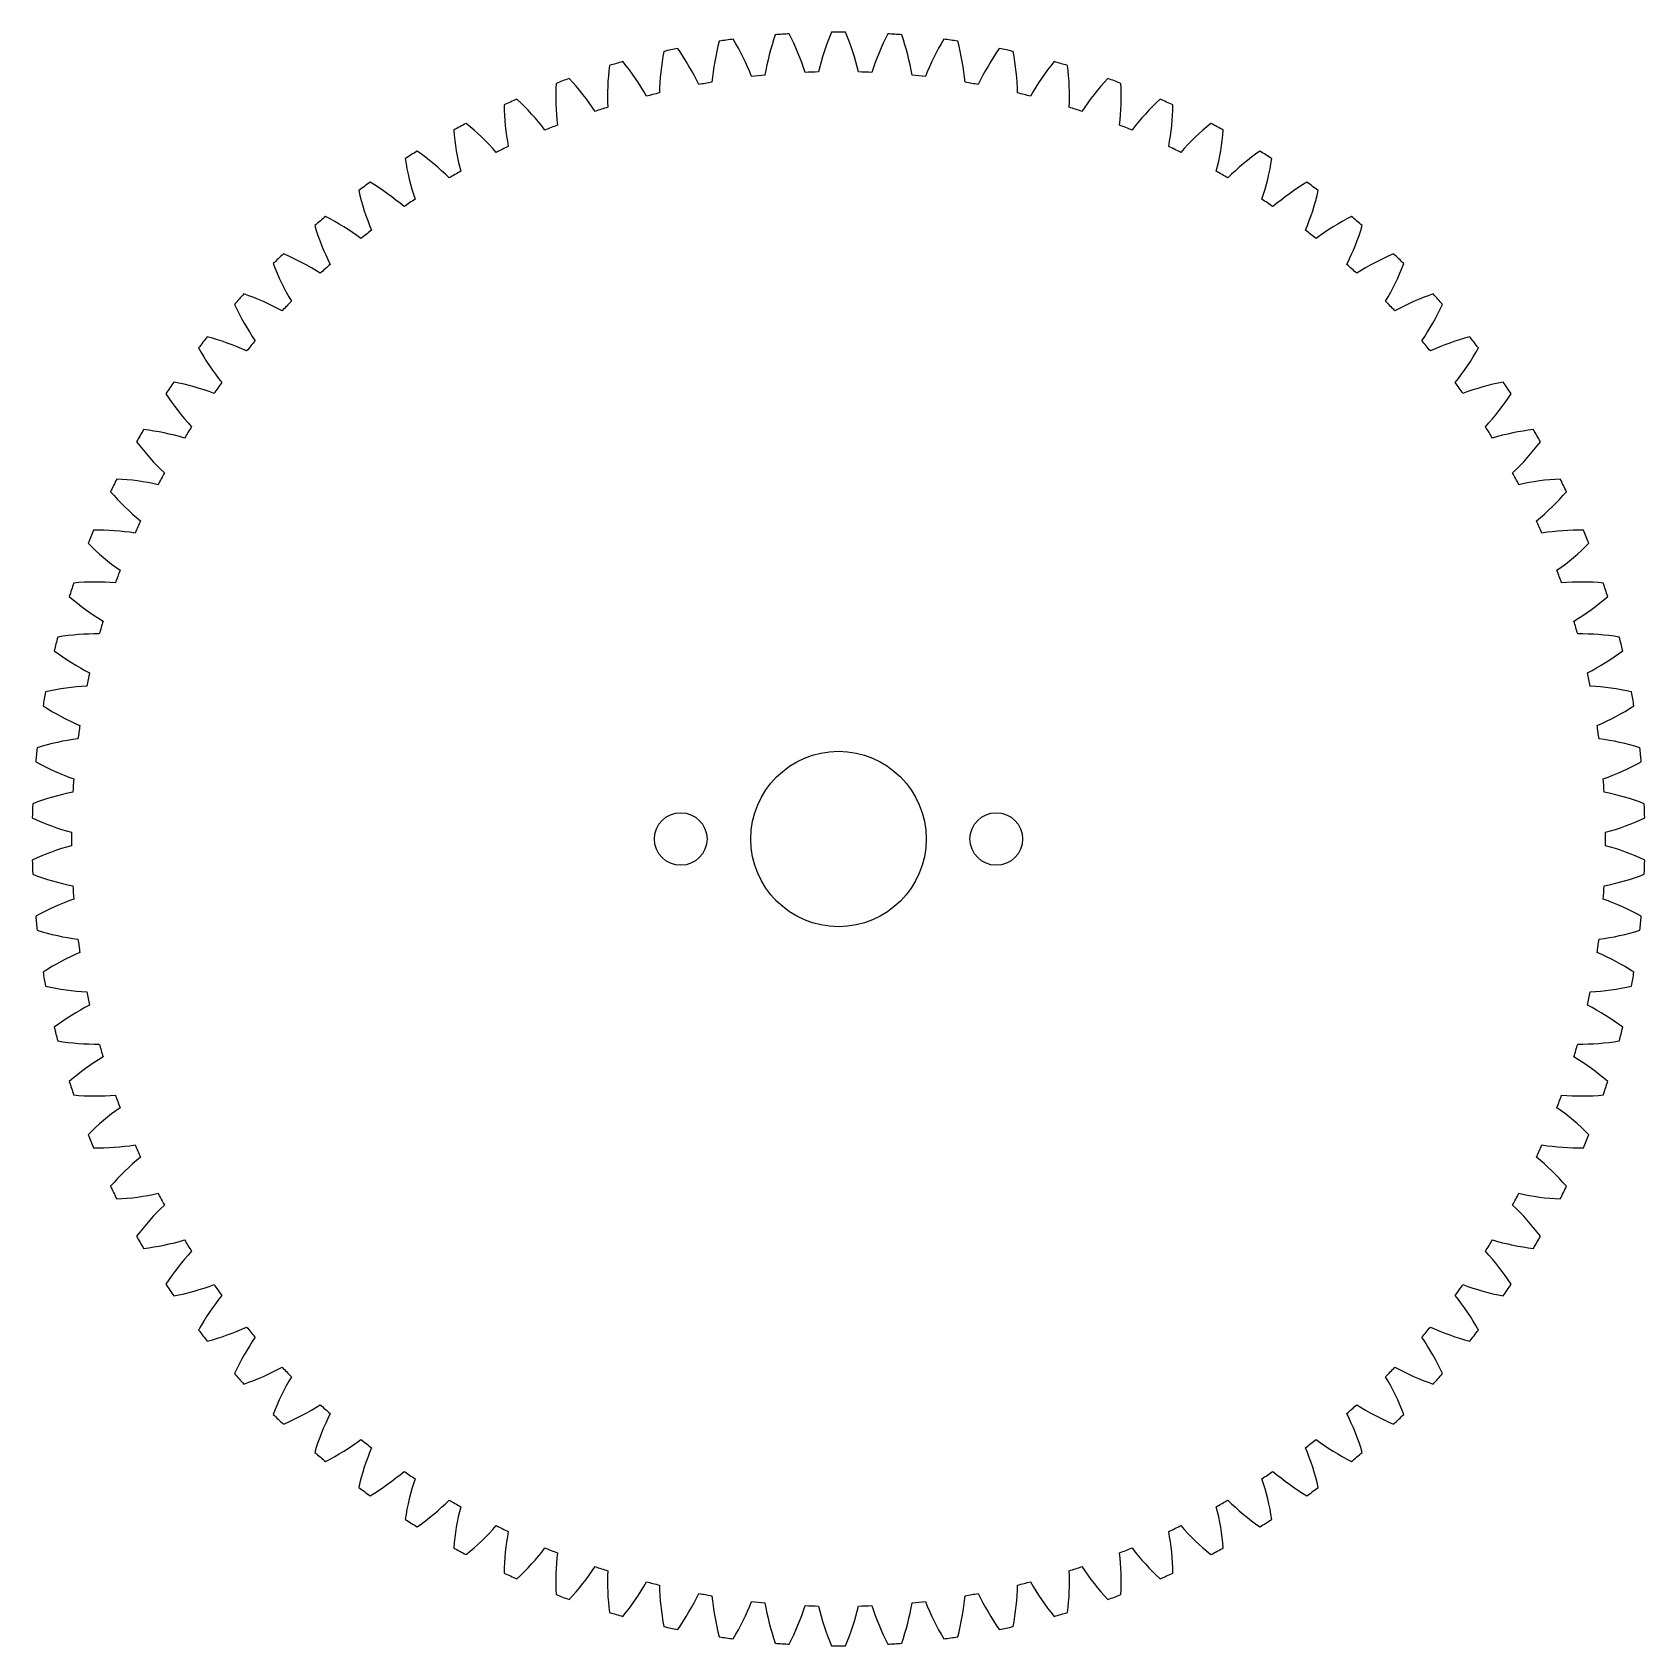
# Model space of a CAD drawing. Header units: millimetres. Extents: x -46 to 46, y -46 to 46.
import ezdxf

# ---------------------------------------------------------------- set-up
doc = ezdxf.new("R2010")
doc.units = ezdxf.units.MM

msp = doc.modelspace()

# ---------------------------------------------------------------- linework, layer by layer
msp.add_lwpolyline([(-3.609, 45.858, 0.043166), (-4.193, 43.549, 0.004363), (-4.953, 43.469, 0.043166), (-6.004, 45.606, 0.004363), (-6.799, 45.495, 0.043166), (-7.221, 43.15, 0.004363), (-7.973, 43.017, 0.043166), (-9.171, 45.077, 0.004363), (-9.956, 44.91, 0.043166), (-10.213, 42.541, 0.004363), (-10.954, 42.356, 0.043166), (-12.293, 44.327, 0.004363), (-13.065, 44.106, 0.043166), (-13.156, 41.725, 0.004363), (-13.882, 41.489, 0.043166), (-15.355, 43.362, 0.004363), (-16.11, 43.087, 0.043166), (-16.034, 40.706, 0.004363), (-16.742, 40.42, 0.043166), (-18.342, 42.185, 0.004363), (-19.076, 41.858, 0.043166), (-18.835, 39.488, 0.004363), (-19.521, 39.153, 0.043166), (-21.24, 40.802, 0.004363), (-21.949, 40.426, 0.043166), (-21.544, 38.078, 0.004363), (-22.205, 37.696, 0.043166), (-24.035, 39.221, 0.004363), (-24.716, 38.796, 0.043166), (-24.147, 36.483, 0.004363), (-24.78, 36.056, 0.043166), (-26.712, 37.449, 0.004363), (-27.362, 36.977, 0.043166), (-26.633, 34.709, 0.004363), (-27.235, 34.239, 0.043166), (-29.26, 35.495, 0.004363), (-29.875, 34.979, 0.043166), (-28.99, 32.767, 0.004363), (-29.557, 32.256, 0.043166), (-31.664, 33.367, 0.004363), (-32.242, 32.81, 0.043166), (-31.205, 30.665, 0.004363), (-31.735, 30.116, 0.043166), (-33.915, 31.077, 0.004363), (-34.452, 30.481, 0.043166), (-33.268, 28.413, 0.004363), (-33.759, 27.828, 0.043166), (-36, 28.636, 0.004363), (-36.494, 28.003, 0.043166), (-35.169, 26.023, 0.004363), (-35.618, 25.406, 0.043166), (-37.91, 26.055, 0.004363), (-38.359, 25.389, 0.043166), (-36.898, 23.507, 0.004363), (-37.303, 22.859, 0.043166), (-39.635, 23.347, 0.004363), (-40.036, 22.651, 0.043166), (-38.448, 20.876, 0.004363), (-38.807, 20.202, 0.043166), (-41.167, 20.525, 0.004363), (-41.519, 19.804, 0.043166), (-39.811, 18.143, 0.004363), (-40.121, 17.445, 0.043166), (-42.498, 17.603, 0.004363), (-42.799, 16.859, 0.043166), (-40.979, 15.322, 0.004363), (-41.241, 14.604, 0.043166), (-43.623, 14.596, 0.004363), (-43.871, 13.832, 0.043166), (-41.948, 12.426, 0.004363), (-42.159, 11.692, 0.043166), (-44.535, 11.517, 0.004363), (-44.729, 10.738, 0.043166), (-42.713, 9.469, 0.004363), (-42.872, 8.722, 0.043166), (-45.23, 8.383, 0.004363), (-45.369, 7.592, 0.043166), (-43.269, 6.467, 0.004363), (-43.376, 5.711, 0.043166), (-45.704, 5.207, 0.004363), (-45.788, 4.409, 0.043166), (-43.615, 3.433, 0.004363), (-43.668, 2.671, 0.043166), (-45.956, 2.006, 0.004363), (-45.984, 1.204, 0.043166), (-43.748, 0.382, 0.004363), (-43.748, -0.382, 0.043166), (-45.984, -1.204, 0.004363), (-45.956, -2.006, 0.043166), (-43.668, -2.671, 0.004363), (-43.615, -3.433, 0.043166), (-45.788, -4.409, 0.004363), (-45.704, -5.207, 0.043166), (-43.376, -5.711, 0.004363), (-43.269, -6.467, 0.043166), (-45.369, -7.592, 0.004363), (-45.23, -8.383, 0.043166), (-42.872, -8.722, 0.004363), (-42.713, -9.469, 0.043166), (-44.729, -10.738, 0.004363), (-44.535, -11.517, 0.043166), (-42.159, -11.692, 0.004363), (-41.948, -12.426, 0.043166), (-43.871, -13.832, 0.004363), (-43.623, -14.596, 0.043166), (-41.241, -14.604, 0.004363), (-40.979, -15.322, 0.043166), (-42.799, -16.859, 0.004363), (-42.498, -17.603, 0.043166), (-40.121, -17.445, 0.004363), (-39.811, -18.143, 0.043166), (-41.519, -19.804, 0.004363), (-41.167, -20.525, 0.043166), (-38.807, -20.202, 0.004363), (-38.448, -20.876, 0.043166), (-40.036, -22.651, 0.004363), (-39.635, -23.347, 0.043166), (-37.303, -22.859, 0.004363), (-36.898, -23.507, 0.043166), (-38.359, -25.389, 0.004363), (-37.91, -26.055, 0.043166), (-35.618, -25.406, 0.004363), (-35.169, -26.023, 0.043166), (-36.494, -28.003, 0.004363), (-36, -28.636, 0.043166), (-33.759, -27.828, 0.004363), (-33.268, -28.413, 0.043166), (-34.452, -30.481, 0.004363), (-33.915, -31.077, 0.043166), (-31.735, -30.116, 0.004363), (-31.205, -30.665, 0.043166), (-32.242, -32.81, 0.004363), (-31.664, -33.367, 0.043166), (-29.557, -32.256, 0.004363), (-28.99, -32.767, 0.043166), (-29.875, -34.979, 0.004363), (-29.26, -35.495, 0.043166), (-27.235, -34.239, 0.004363), (-26.633, -34.709, 0.043166), (-27.362, -36.977, 0.004363), (-26.712, -37.449, 0.043166), (-24.78, -36.056, 0.004363), (-24.147, -36.483, 0.043166), (-24.716, -38.796, 0.004363), (-24.035, -39.221, 0.043166), (-22.205, -37.696, 0.004363), (-21.544, -38.078, 0.043166), (-21.949, -40.426, 0.004363), (-21.24, -40.802, 0.043166), (-19.521, -39.153, 0.004363), (-18.835, -39.488, 0.043166), (-19.076, -41.858, 0.004363), (-18.342, -42.185, 0.043166), (-16.742, -40.42, 0.004363), (-16.034, -40.706, 0.043166), (-16.11, -43.087, 0.004363), (-15.355, -43.362, 0.043166), (-13.882, -41.489, 0.004363), (-13.156, -41.725, 0.043166), (-13.065, -44.106, 0.004363), (-12.293, -44.327, 0.043166), (-10.954, -42.356, 0.004363), (-10.213, -42.541, 0.043166), (-9.956, -44.91, 0.004363), (-9.171, -45.077, 0.043166), (-7.973, -43.017, 0.004363), (-7.221, -43.15, 0.043166), (-6.799, -45.495, 0.004363), (-6.004, -45.606, 0.043166), (-4.953, -43.469, 0.004363), (-4.193, -43.549, 0.043166), (-3.609, -45.858, 0.004363), (-2.808, -45.914, 0.043166), (-1.908, -43.708, 0.004363), (-1.145, -43.735, 0.043166), (-0.401, -45.998, 0.004363), (0.401, -45.998, 0.043166), (1.145, -43.735, 0.004363), (1.908, -43.708, 0.043166), (2.808, -45.914, 0.004363), (3.609, -45.858, 0.043166), (4.193, -43.549, 0.004363), (4.953, -43.469, 0.043166), (6.004, -45.606, 0.004363), (6.799, -45.495, 0.043166), (7.221, -43.15, 0.004363), (7.973, -43.017, 0.043166), (9.171, -45.077, 0.004363), (9.956, -44.91, 0.043166), (10.213, -42.541, 0.004363), (10.954, -42.356, 0.043166), (12.293, -44.327, 0.004363), (13.065, -44.106, 0.043166), (13.156, -41.725, 0.004363), (13.882, -41.489, 0.043166), (15.355, -43.362, 0.004363), (16.11, -43.087, 0.043166), (16.034, -40.706, 0.004363), (16.742, -40.42, 0.043166), (18.342, -42.185, 0.004363), (19.076, -41.858, 0.043166), (18.835, -39.488, 0.004363), (19.521, -39.153, 0.043166), (21.24, -40.802, 0.004363), (21.949, -40.426, 0.043166), (21.544, -38.078, 0.004363), (22.205, -37.696, 0.043166), (24.035, -39.221, 0.004363), (24.716, -38.796, 0.043166), (24.147, -36.483, 0.004363), (24.78, -36.056, 0.043166), (26.712, -37.449, 0.004363), (27.362, -36.977, 0.043166), (26.633, -34.709, 0.004363), (27.235, -34.239, 0.043166), (29.26, -35.495, 0.004363), (29.875, -34.979, 0.043166), (28.99, -32.767, 0.004363), (29.557, -32.256, 0.043166), (31.664, -33.367, 0.004363), (32.242, -32.81, 0.043166), (31.205, -30.665, 0.004363), (31.735, -30.116, 0.043166), (33.915, -31.077, 0.004363), (34.452, -30.481, 0.043166), (33.268, -28.413, 0.004363), (33.759, -27.828, 0.043166), (36, -28.636, 0.004363), (36.494, -28.003, 0.043166), (35.169, -26.023, 0.004363), (35.618, -25.406, 0.043166), (37.91, -26.055, 0.004363), (38.359, -25.389, 0.043166), (36.898, -23.507, 0.004363), (37.303, -22.859, 0.043166), (39.635, -23.347, 0.004363), (40.036, -22.651, 0.043166), (38.448, -20.876, 0.004363), (38.807, -20.202, 0.043166), (41.167, -20.525, 0.004363), (41.519, -19.804, 0.043166), (39.811, -18.143, 0.004363), (40.121, -17.445, 0.043166), (42.498, -17.603, 0.004363), (42.799, -16.859, 0.043166), (40.979, -15.322, 0.004363), (41.241, -14.604, 0.043166), (43.623, -14.596, 0.004363), (43.871, -13.832, 0.043166), (41.948, -12.426, 0.004363), (42.159, -11.692, 0.043166), (44.535, -11.517, 0.004363), (44.729, -10.738, 0.043166), (42.713, -9.469, 0.004363), (42.872, -8.722, 0.043166), (45.23, -8.383, 0.004363), (45.369, -7.592, 0.043166), (43.269, -6.467, 0.004363), (43.376, -5.711, 0.043166), (45.704, -5.207, 0.004363), (45.788, -4.409, 0.043166), (43.615, -3.433, 0.004363), (43.668, -2.671, 0.043166), (45.956, -2.006, 0.004363), (45.984, -1.204, 0.043166), (43.748, -0.382, 0.004363), (43.748, 0.382, 0.043166), (45.984, 1.204, 0.004363), (45.956, 2.006, 0.043166), (43.668, 2.671, 0.004363), (43.615, 3.433, 0.043166), (45.788, 4.409, 0.004363), (45.704, 5.207, 0.043166), (43.376, 5.711, 0.004363), (43.269, 6.467, 0.043166), (45.369, 7.592, 0.004363), (45.23, 8.383, 0.043166), (42.872, 8.722, 0.004363), (42.713, 9.469, 0.043166), (44.729, 10.738, 0.004363), (44.535, 11.517, 0.043166), (42.159, 11.692, 0.004363), (41.948, 12.426, 0.043166), (43.871, 13.832, 0.004363), (43.623, 14.596, 0.043166), (41.241, 14.604, 0.004363), (40.979, 15.322, 0.043166), (42.799, 16.859, 0.004363), (42.498, 17.603, 0.043166), (40.121, 17.445, 0.004363), (39.811, 18.143, 0.043166), (41.519, 19.804, 0.004363), (41.167, 20.525, 0.043166), (38.807, 20.202, 0.004363), (38.448, 20.876, 0.043166), (40.036, 22.651, 0.004363), (39.635, 23.347, 0.043166), (37.303, 22.859, 0.004363), (36.898, 23.507, 0.043166), (38.359, 25.389, 0.004363), (37.91, 26.055, 0.043166), (35.618, 25.406, 0.004363), (35.169, 26.023, 0.043166), (36.494, 28.003, 0.004363), (36, 28.636, 0.043166), (33.759, 27.828, 0.004363), (33.268, 28.413, 0.043166), (34.452, 30.481, 0.004363), (33.915, 31.077, 0.043166), (31.735, 30.116, 0.004363), (31.205, 30.665, 0.043166), (32.242, 32.81, 0.004363), (31.664, 33.367, 0.043166), (29.557, 32.256, 0.004363), (28.99, 32.767, 0.043166), (29.875, 34.979, 0.004363), (29.26, 35.495, 0.043166), (27.235, 34.239, 0.004363), (26.633, 34.709, 0.043166), (27.362, 36.977, 0.004363), (26.712, 37.449, 0.043166), (24.78, 36.056, 0.004363), (24.147, 36.483, 0.043166), (24.716, 38.796, 0.004363), (24.035, 39.221, 0.043166), (22.205, 37.696, 0.004363), (21.544, 38.078, 0.043166), (21.949, 40.426, 0.004363), (21.24, 40.802, 0.043166), (19.521, 39.153, 0.004363), (18.835, 39.488, 0.043166), (19.076, 41.858, 0.004363), (18.342, 42.185, 0.043166), (16.742, 40.42, 0.004363), (16.034, 40.706, 0.043166), (16.11, 43.087, 0.004363), (15.355, 43.362, 0.043166), (13.882, 41.489, 0.004363), (13.156, 41.725, 0.043166), (13.065, 44.106, 0.004363), (12.293, 44.327, 0.043166), (10.954, 42.356, 0.004363), (10.213, 42.541, 0.043166), (9.956, 44.91, 0.004363), (9.171, 45.077, 0.043166), (7.973, 43.017, 0.004363), (7.221, 43.15, 0.043166), (6.799, 45.495, 0.004363), (6.004, 45.606, 0.043166), (4.953, 43.469, 0.004363), (4.193, 43.549, 0.043166), (3.609, 45.858, 0.004363), (2.808, 45.914, 0.043166), (1.908, 43.708, 0.004363), (1.145, 43.735, 0.043166), (0.401, 45.998, 0.004363), (-0.401, 45.998, 0.043166), (-1.145, 43.735, 0.004363), (-1.908, 43.708, 0.043166), (-2.808, 45.914, 0.004363)], format="xyb", close=True)
for centre, radius in [((0, 0), 5), ((-9, 0), 1.5), ((9, 0), 1.5)]:
    msp.add_circle(centre, radius)

doc.saveas('drawing.dxf')
